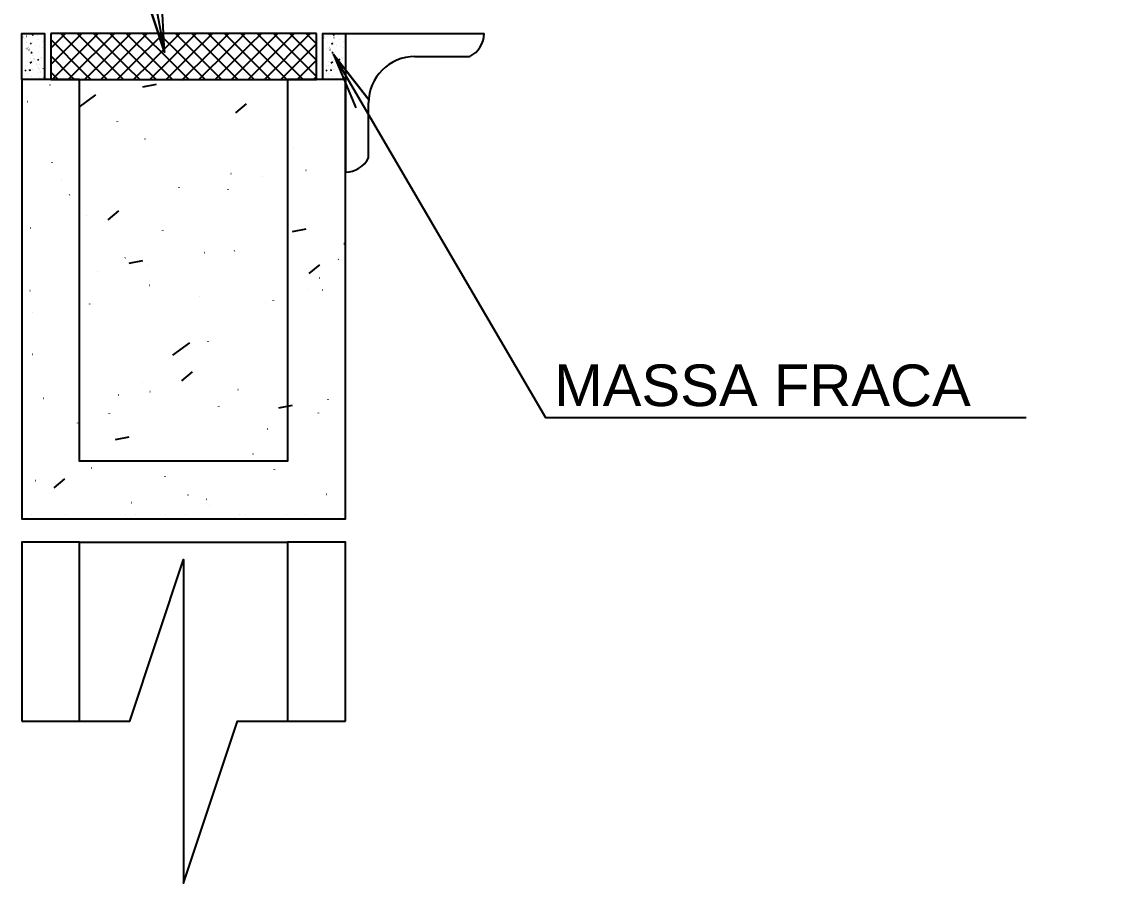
# Model space of a CAD drawing. Extents: x 0 to 119, y 0 to 84.
# Drawn here: x 36.355 to 41.076, y 51.938 to 55.663 of the extents above; entities that cross this region are included whole.
import ezdxf

# ---------------------------------------------------------------- set-up
doc = ezdxf.new("R2010")
doc.units = 0
doc.header["$MEASUREMENT"] = 0
for name, color, linetype in [('10', 252, 'CONTINUOUS'), ('11', 4, 'CONTINUOUS'), ('29', 9, 'CONTINUOUS'), ('3', 7, 'CONTINUOUS')]:
    doc.layers.add(name, color=color, linetype=linetype)
doc.styles.add('TQS_ARIAL', font='arial.ttf')

msp = doc.modelspace()

# ---------------------------------------------------------------- linework, layer by layer
at = {"layer": '10', "color": 252, "linetype": 'Continuous'}
for p, q in [((36.354507, 55.598204), (36.354507, 55.598204)), ((36.354507, 55.597253), (36.354507, 55.597253)), ((36.354507, 55.597253), (36.354507, 55.597253)), ((36.354507, 55.597253), (36.354507, 55.597253)), ((36.354507, 55.595162), (36.357112, 55.597067)), ((36.354507, 55.59417), (36.354507, 55.59417)), ((36.354507, 55.59417), (36.354507, 55.59417)), ((36.361036, 55.599937), (36.361036, 55.599937)), ((36.361243, 55.599513), (36.361243, 55.599513)), ((36.36158, 55.598821), (36.36158, 55.598821)), ((36.36158, 55.598821), (36.36158, 55.598821)), ((36.36158, 55.598821), (36.36158, 55.598821)), ((36.363655, 55.594569), (36.363655, 55.594569)), ((36.363655, 55.594569), (36.363655, 55.594569)), ((36.366249, 55.589251), (36.366249, 55.589251)), ((36.366249, 55.589251), (36.366249, 55.589251)), ((36.366249, 55.589251), (36.366249, 55.589251)), ((36.366271, 55.589207), (36.366271, 55.589207)), ((36.366272, 55.589427), (36.366285, 55.589526)), ((36.37542, 55.60113), (36.375481, 55.60121)), ((36.376054, 55.60203), (36.376151, 55.602052)), ((36.394494, 55.607125), (36.394507, 55.607224)), ((36.398855, 55.606824), (36.404744, 55.607969)), ((36.400461, 55.607441), (36.400559, 55.607463)), ((36.402615, 55.59627), (36.402715, 55.596274)), ((36.422731, 55.604192), (36.422792, 55.604272)), ((36.426988, 55.585892), (36.427086, 55.585913)), ((36.442289, 55.576837), (36.442302, 55.576936)), ((36.446786, 55.576948), (36.446847, 55.577027)), ((36.451395, 55.591303), (36.451493, 55.591324)), ((37.656943, 55.598204), (37.656943, 55.598204)), ((37.656943, 55.597253), (37.656943, 55.597253)), ((37.656943, 55.597253), (37.656943, 55.597253)), ((37.656943, 55.597253), (37.656943, 55.597253)), ((37.656943, 55.595162), (37.659548, 55.597067)), ((37.656943, 55.59417), (37.656943, 55.59417)), ((37.656943, 55.59417), (37.656943, 55.59417)), ((37.663471, 55.599937), (37.663471, 55.599937)), ((37.663678, 55.599513), (37.663678, 55.599513)), ((37.664016, 55.598821), (37.664016, 55.598821)), ((37.664016, 55.598821), (37.664016, 55.598821)), ((37.664016, 55.598821), (37.664016, 55.598821)), ((37.66609, 55.594569), (37.66609, 55.594569)), ((37.66609, 55.594569), (37.66609, 55.594569)), ((37.668684, 55.589251), (37.668684, 55.589251)), ((37.668684, 55.589251), (37.668684, 55.589251)), ((37.668684, 55.589251), (37.668684, 55.589251)), ((37.668706, 55.589207), (37.668706, 55.589207)), ((37.668708, 55.589427), (37.668721, 55.589526)), ((37.677856, 55.60113), (37.677916, 55.60121)), ((37.678489, 55.60203), (37.678587, 55.602052)), ((37.696929, 55.607125), (37.696942, 55.607224)), ((37.70129, 55.606824), (37.70718, 55.607969)), ((37.702897, 55.607441), (37.702994, 55.607463)), ((37.70505, 55.59627), (37.70515, 55.596274)), ((37.725166, 55.604192), (37.725227, 55.604272)), ((37.729424, 55.585892), (37.729521, 55.585913)), ((37.744725, 55.576837), (37.744738, 55.576936)), ((37.749222, 55.576948), (37.749283, 55.577027)), ((37.753831, 55.591303), (37.753929, 55.591324)), ((36.354507, 55.573876), (36.354507, 55.573876)), ((36.354507, 55.569823), (36.354507, 55.569823)), ((36.354507, 55.569823), (36.354507, 55.569823)), ((36.354507, 55.569823), (36.354507, 55.569823)), ((36.354507, 55.547345), (36.354507, 55.547345)), ((36.354507, 55.547345), (36.354507, 55.547345)), ((36.354507, 55.542393), (36.354507, 55.542393)), ((36.354507, 55.542393), (36.354507, 55.542393)), ((36.354507, 55.535837), (36.354507, 55.535837)), ((36.368456, 55.547954), (36.368556, 55.547958)), ((36.373656, 55.574068), (36.373656, 55.574068)), ((36.373656, 55.574068), (36.373656, 55.574068)), ((36.373656, 55.574068), (36.373656, 55.574068)), ((36.376876, 55.547352), (36.376973, 55.547374)), ((36.381327, 55.558342), (36.381327, 55.558342)), ((36.383745, 55.553385), (36.383745, 55.553385)), ((36.383745, 55.553385), (36.383745, 55.553385)), ((36.384105, 55.553854), (36.384166, 55.553933)), ((36.385731, 55.549315), (36.385731, 55.549315)), ((36.385731, 55.549315), (36.385731, 55.549315)), ((36.385731, 55.549315), (36.385731, 55.549315)), ((36.385846, 55.541442), (36.385859, 55.541541)), ((36.38602, 55.548721), (36.38602, 55.548721)), ((36.38602, 55.548721), (36.38602, 55.548721)), ((36.38602, 55.548721), (36.38602, 55.548721)), ((36.386638, 55.547455), (36.386638, 55.547455)), ((36.386638, 55.547455), (36.386638, 55.547455)), ((36.386638, 55.547455), (36.386638, 55.547455)), ((36.39233, 55.567574), (36.396926, 55.57143)), ((36.392918, 55.530567), (36.394707, 55.530914)), ((36.394707, 55.530914), (36.398808, 55.531712)), ((36.399476, 55.573886), (36.399537, 55.573966)), ((36.414068, 55.559139), (36.414081, 55.559239)), ((36.42781, 55.531214), (36.427908, 55.531235)), ((36.431415, 55.556916), (36.431476, 55.556995)), ((36.441886, 55.55116), (36.441986, 55.551164)), ((37.656943, 55.573876), (37.656943, 55.573876)), ((37.656943, 55.569823), (37.656943, 55.569823)), ((37.656943, 55.569823), (37.656943, 55.569823)), ((37.656943, 55.569823), (37.656943, 55.569823)), ((37.656943, 55.547345), (37.656943, 55.547345)), ((37.656943, 55.547345), (37.656943, 55.547345)), ((37.656943, 55.542393), (37.656943, 55.542393)), ((37.656943, 55.542393), (37.656943, 55.542393)), ((37.656943, 55.535837), (37.656943, 55.535837)), ((37.670891, 55.547954), (37.670991, 55.547958)), ((37.676091, 55.574068), (37.676091, 55.574068)), ((37.676091, 55.574068), (37.676091, 55.574068)), ((37.676091, 55.574068), (37.676091, 55.574068)), ((37.679311, 55.547352), (37.679409, 55.547374)), ((37.683763, 55.558342), (37.683763, 55.558342)), ((37.686181, 55.553385), (37.686181, 55.553385)), ((37.686181, 55.553385), (37.686181, 55.553385)), ((37.68654, 55.553854), (37.686601, 55.553933)), ((37.688166, 55.549315), (37.688166, 55.549315)), ((37.688166, 55.549315), (37.688166, 55.549315)), ((37.688166, 55.549315), (37.688166, 55.549315)), ((37.688282, 55.541442), (37.688295, 55.541541)), ((37.688456, 55.548721), (37.688456, 55.548721)), ((37.688456, 55.548721), (37.688456, 55.548721)), ((37.688456, 55.548721), (37.688456, 55.548721)), ((37.689073, 55.547455), (37.689073, 55.547455)), ((37.689073, 55.547455), (37.689073, 55.547455)), ((37.689073, 55.547455), (37.689073, 55.547455)), ((37.694765, 55.567574), (37.699361, 55.57143)), ((37.695353, 55.530567), (37.697142, 55.530914)), ((37.697142, 55.530914), (37.701243, 55.531712)), ((37.701911, 55.573886), (37.701972, 55.573966)), ((37.716503, 55.559139), (37.716516, 55.559239)), ((37.730246, 55.531214), (37.730343, 55.531235)), ((37.733851, 55.556916), (37.733912, 55.556995)), ((37.744321, 55.55116), (37.744421, 55.551164)), ((36.354507, 55.5231), (36.354507, 55.5231)), ((36.354507, 55.515282), (36.354507, 55.515282)), ((36.354507, 55.515282), (36.354507, 55.515282)), ((36.354507, 55.514963), (36.354507, 55.514963)), ((36.354507, 55.514963), (36.354507, 55.514963)), ((36.354507, 55.50052), (36.354507, 55.50052)), ((36.354507, 55.50052), (36.354507, 55.50052)), ((36.354507, 55.50052), (36.354507, 55.50052)), ((36.354507, 55.500065), (36.354507, 55.500065)), ((36.354507, 55.500065), (36.354507, 55.500065)), ((36.354507, 55.487533), (36.354507, 55.487533)), ((36.354507, 55.487533), (36.354507, 55.487533)), ((36.354507, 55.487533), (36.354507, 55.487533)), ((36.357625, 55.523744), (36.357638, 55.523843)), ((36.378186, 55.492782), (36.378284, 55.492804)), ((36.390465, 55.484451), (36.397729, 55.489765)), ((36.392637, 55.506379), (36.392698, 55.506459)), ((36.397806, 55.524562), (36.397806, 55.524562)), ((36.397806, 55.524562), (36.397806, 55.524562)), ((36.40122, 55.517564), (36.40122, 55.517564)), ((36.40122, 55.517564), (36.40122, 55.517564)), ((36.402593, 55.498193), (36.402691, 55.498215)), ((36.405322, 55.492713), (36.405335, 55.492812)), ((36.407027, 55.505659), (36.407027, 55.505659)), ((36.407027, 55.505659), (36.407027, 55.505659)), ((36.407727, 55.502844), (36.407827, 55.502848)), ((36.408386, 55.502873), (36.408386, 55.502873)), ((36.409881, 55.499809), (36.409881, 55.499809)), ((36.409881, 55.499809), (36.409881, 55.499809)), ((36.410296, 55.498958), (36.410296, 55.498958)), ((36.414639, 55.490054), (36.414639, 55.490054)), ((36.418694, 55.481743), (36.418694, 55.481743)), ((36.424108, 55.497999), (36.428704, 55.501856)), ((36.433544, 55.51041), (36.433557, 55.51051)), ((36.439948, 55.509441), (36.440009, 55.509521)), ((36.440196, 55.504262), (36.440296, 55.504266)), ((37.656943, 55.5231), (37.656943, 55.5231)), ((37.656943, 55.515282), (37.656943, 55.515282)), ((37.656943, 55.515282), (37.656943, 55.515282)), ((37.656943, 55.514963), (37.656943, 55.514963)), ((37.656943, 55.514963), (37.656943, 55.514963)), ((37.656943, 55.50052), (37.656943, 55.50052)), ((37.656943, 55.50052), (37.656943, 55.50052)), ((37.656943, 55.50052), (37.656943, 55.50052)), ((37.656943, 55.500065), (37.656943, 55.500065)), ((37.656943, 55.500065), (37.656943, 55.500065)), ((37.656943, 55.487533), (37.656943, 55.487533)), ((37.656943, 55.487533), (37.656943, 55.487533)), ((37.656943, 55.487533), (37.656943, 55.487533)), ((37.66006, 55.523744), (37.660073, 55.523843)), ((37.680621, 55.492782), (37.680719, 55.492804)), ((37.6929, 55.484451), (37.700164, 55.489765)), ((37.695073, 55.506379), (37.695134, 55.506459)), ((37.700241, 55.524562), (37.700241, 55.524562)), ((37.700241, 55.524562), (37.700241, 55.524562)), ((37.703655, 55.517564), (37.703655, 55.517564)), ((37.703655, 55.517564), (37.703655, 55.517564)), ((37.705029, 55.498193), (37.705126, 55.498215)), ((37.707758, 55.492713), (37.707771, 55.492812)), ((37.709462, 55.505659), (37.709462, 55.505659)), ((37.709462, 55.505659), (37.709462, 55.505659)), ((37.710162, 55.502844), (37.710262, 55.502848)), ((37.710822, 55.502873), (37.710822, 55.502873)), ((37.712317, 55.499809), (37.712317, 55.499809)), ((37.712317, 55.499809), (37.712317, 55.499809)), ((37.712732, 55.498958), (37.712732, 55.498958)), ((37.717075, 55.490054), (37.717075, 55.490054)), ((37.721129, 55.481743), (37.721129, 55.481743)), ((37.726543, 55.497999), (37.731139, 55.501856)), ((37.735979, 55.51041), (37.735992, 55.51051)), ((37.742383, 55.509441), (37.742444, 55.509521)), ((37.742631, 55.504262), (37.742731, 55.504266)), ((36.354507, 55.460102), (36.354507, 55.460102)), ((36.354507, 55.460102), (36.354507, 55.460102)), ((36.354507, 55.460102), (36.354507, 55.460102)), ((36.354507, 55.45815), (36.354507, 55.45815)), ((36.354507, 55.456688), (36.354507, 55.456688)), ((36.354507, 55.456688), (36.354507, 55.456688)), ((36.354507, 55.456688), (36.354507, 55.456688)), ((36.354507, 55.453696), (36.354507, 55.453696)), ((36.354507, 55.453696), (36.354507, 55.453696)), ((36.354507, 55.453696), (36.354507, 55.453696)), ((36.354507, 55.447997), (36.354507, 55.447997)), ((36.354507, 55.439598), (36.354507, 55.439598)), ((36.368952, 55.451719), (36.373549, 55.455575)), ((36.369382, 55.476073), (36.369443, 55.476153)), ((36.373568, 55.454528), (36.373668, 55.454532)), ((36.377101, 55.475015), (36.377114, 55.475114)), ((36.379008, 55.438104), (36.379106, 55.438125)), ((36.386981, 55.454309), (36.392871, 55.455454)), ((36.401322, 55.459103), (36.401383, 55.459182)), ((36.406037, 55.455946), (36.406137, 55.45595)), ((36.416693, 55.479135), (36.416754, 55.479214)), ((36.421956, 55.475055), (36.421956, 55.475055)), ((36.421956, 55.475055), (36.421956, 55.475055)), ((36.421956, 55.475055), (36.421956, 55.475055)), ((36.425034, 55.445768), (36.425047, 55.445867)), ((36.427416, 55.463864), (36.427416, 55.463864)), ((36.428171, 55.462316), (36.428171, 55.462316)), ((36.42912, 55.476644), (36.429218, 55.476665)), ((36.430752, 55.457025), (36.430752, 55.457025)), ((36.430752, 55.457025), (36.430752, 55.457025)), ((36.434031, 55.450302), (36.434031, 55.450302)), ((36.434031, 55.450302), (36.434031, 55.450302)), ((36.434031, 55.450302), (36.434031, 55.450302)), ((36.436168, 55.445922), (36.436168, 55.445922)), ((36.436168, 55.445922), (36.436168, 55.445922)), ((36.448632, 55.462165), (36.448693, 55.462244)), ((37.656943, 55.460102), (37.656943, 55.460102)), ((37.656943, 55.460102), (37.656943, 55.460102)), ((37.656943, 55.460102), (37.656943, 55.460102)), ((37.656943, 55.45815), (37.656943, 55.45815)), ((37.656943, 55.456688), (37.656943, 55.456688)), ((37.656943, 55.456688), (37.656943, 55.456688)), ((37.656943, 55.456688), (37.656943, 55.456688)), ((37.656943, 55.453696), (37.656943, 55.453696)), ((37.656943, 55.453696), (37.656943, 55.453696)), ((37.656943, 55.453696), (37.656943, 55.453696)), ((37.656943, 55.447997), (37.656943, 55.447997)), ((37.656943, 55.439598), (37.656943, 55.439598)), ((37.671388, 55.451719), (37.675984, 55.455575)), ((37.671818, 55.476073), (37.671879, 55.476153)), ((37.676003, 55.454528), (37.676103, 55.454532)), ((37.679536, 55.475015), (37.679549, 55.475114)), ((37.681443, 55.438104), (37.681541, 55.438125)), ((37.689417, 55.454309), (37.695307, 55.455454)), ((37.703757, 55.459103), (37.703818, 55.459182)), ((37.708472, 55.455946), (37.708572, 55.45595)), ((37.719128, 55.479135), (37.719189, 55.479214)), ((37.724392, 55.475055), (37.724392, 55.475055)), ((37.724392, 55.475055), (37.724392, 55.475055)), ((37.724392, 55.475055), (37.724392, 55.475055)), ((37.727469, 55.445768), (37.727482, 55.445867)), ((37.729851, 55.463864), (37.729851, 55.463864)), ((37.730606, 55.462316), (37.730606, 55.462316)), ((37.731556, 55.476644), (37.731653, 55.476665)), ((37.733187, 55.457025), (37.733187, 55.457025)), ((37.733187, 55.457025), (37.733187, 55.457025)), ((37.736467, 55.450302), (37.736467, 55.450302)), ((37.736467, 55.450302), (37.736467, 55.450302)), ((37.736467, 55.450302), (37.736467, 55.450302)), ((37.738604, 55.445922), (37.738604, 55.445922)), ((37.738604, 55.445922), (37.738604, 55.445922)), ((37.751068, 55.462165), (37.751129, 55.462244)), ((36.354507, 55.432672), (36.354507, 55.432672)), ((36.354507, 55.432672), (36.354507, 55.432672)), ((36.366192, 55.413321), (36.366192, 55.413321)), ((36.366192, 55.413321), (36.366192, 55.413321)), ((36.368979, 55.413321), (36.368979, 55.413321)), ((36.390948, 55.413321), (36.390948, 55.413321)), ((36.390948, 55.413321), (36.390948, 55.413321)), ((36.39487, 55.413321), (36.39487, 55.413321)), ((36.39487, 55.413321), (36.39487, 55.413321)), ((36.39487, 55.413321), (36.39487, 55.413321)), ((36.396812, 55.42807), (36.396825, 55.42817)), ((36.411153, 55.413321), (36.411153, 55.413321)), ((36.411153, 55.413321), (36.411153, 55.413321)), ((36.420762, 55.413321), (36.420762, 55.413321)), ((36.420762, 55.413321), (36.420762, 55.413321)), ((36.420762, 55.413321), (36.420762, 55.413321)), ((36.429942, 55.421965), (36.43004, 55.421987)), ((36.437885, 55.413321), (36.437885, 55.413321)), ((36.446107, 55.425549), (36.446107, 55.425549)), ((36.446107, 55.425549), (36.446107, 55.425549)), ((36.446107, 55.425549), (36.446107, 55.425549)), ((36.446653, 55.413321), (36.446653, 55.413321)), ((36.446653, 55.413321), (36.446653, 55.413321)), ((36.446653, 55.413321), (36.446653, 55.413321)), ((36.447805, 55.422068), (36.447805, 55.422068)), ((36.447805, 55.422068), (36.447805, 55.422068)), ((36.447805, 55.422068), (36.447805, 55.422068)), ((36.447951, 55.421767), (36.447951, 55.421767)), ((36.604507, 55.413321), (37.504507, 55.413321)), ((37.656943, 55.432672), (37.656943, 55.432672)), ((37.656943, 55.432672), (37.656943, 55.432672)), ((37.668627, 55.413321), (37.668627, 55.413321)), ((37.668627, 55.413321), (37.668627, 55.413321)), ((37.671414, 55.413321), (37.671414, 55.413321)), ((37.693383, 55.413321), (37.693383, 55.413321)), ((37.693383, 55.413321), (37.693383, 55.413321)), ((37.697306, 55.413321), (37.697306, 55.413321)), ((37.697306, 55.413321), (37.697306, 55.413321)), ((37.697306, 55.413321), (37.697306, 55.413321)), ((37.699248, 55.42807), (37.699261, 55.42817)), ((37.713588, 55.413321), (37.713588, 55.413321)), ((37.713588, 55.413321), (37.713588, 55.413321)), ((37.723197, 55.413321), (37.723197, 55.413321)), ((37.723197, 55.413321), (37.723197, 55.413321)), ((37.723197, 55.413321), (37.723197, 55.413321)), ((37.732378, 55.421965), (37.732475, 55.421987)), ((37.740321, 55.413321), (37.740321, 55.413321)), ((37.748542, 55.425549), (37.748542, 55.425549)), ((37.748542, 55.425549), (37.748542, 55.425549)), ((37.748542, 55.425549), (37.748542, 55.425549)), ((37.749089, 55.413321), (37.749089, 55.413321)), ((37.749089, 55.413321), (37.749089, 55.413321)), ((37.749089, 55.413321), (37.749089, 55.413321)), ((37.75024, 55.422068), (37.75024, 55.422068)), ((37.75024, 55.422068), (37.75024, 55.422068)), ((37.75024, 55.422068), (37.75024, 55.422068)), ((37.750387, 55.421767), (37.750387, 55.421767)), ((36.604507, 53.513321), (37.504507, 53.513321)), ((36.604507, 53.513321), (37.504507, 53.513321)), ((36.604507, 53.413321), (37.504507, 53.413321))]:
    msp.add_line(p, q, dxfattribs=at)
for points in [[(36.452072, 55.413321), (36.354507, 55.413321), (36.354507, 55.613321), (36.452072, 55.613321), (36.452072, 55.413321)], [(37.754507, 55.413321), (37.656943, 55.413321), (37.656943, 55.613321), (37.754507, 55.613321), (37.754507, 55.413321)], [(36.604507, 55.413321), (36.354507, 55.413321), (36.354507, 53.513321), (37.754507, 53.513321), (37.754507, 55.413321), (37.504507, 55.413321), (37.504507, 53.763321), (36.604507, 53.763321), (36.604507, 55.413321)], [(36.604507, 52.637983), (36.604507, 53.413321), (36.354507, 53.413321), (36.354507, 52.637983)], [(37.754507, 52.637983), (37.754507, 53.413321), (37.504507, 53.413321), (37.504507, 52.637983)], [(36.354507, 52.637983), (36.821175, 52.637983), (37.054507, 53.337983), (37.054507, 51.937983), (37.287841, 52.637983), (37.754507, 52.637983)]]:
    msp.add_lwpolyline(points, dxfattribs=at)
at = {"layer": '11', "color": 4, "linetype": 'Continuous'}
for p, q in [((36.479507, 55.478984), (36.613844, 55.613321)), ((36.479507, 55.549695), (36.543133, 55.613321)), ((37.629507, 55.613321), (36.479507, 55.613321)), ((36.479507, 55.613321), (36.479507, 55.413321)), ((36.627306, 55.439025), (36.479507, 55.586823)), ((36.485617, 55.414383), (36.684555, 55.613321)), ((36.687541, 55.4495), (36.523721, 55.613321)), ((36.571214, 55.42927), (36.755265, 55.613321)), ((36.747776, 55.459976), (36.594431, 55.613321)), ((36.656811, 55.444156), (36.825976, 55.613321)), ((36.808011, 55.470452), (36.665142, 55.613321)), ((36.868246, 55.480927), (36.735853, 55.613321)), ((36.742409, 55.459042), (36.896687, 55.613321)), ((36.928481, 55.491403), (36.806563, 55.613321)), ((36.828006, 55.473929), (36.967397, 55.613321)), ((36.988716, 55.501879), (36.877274, 55.613321)), ((36.913603, 55.488815), (37.038108, 55.613321)), ((37.048951, 55.512354), (36.947985, 55.613321)), ((36.9992, 55.503702), (37.108819, 55.613321)), ((37.109186, 55.52283), (37.018695, 55.613321)), ((37.084797, 55.518588), (37.179529, 55.613321)), ((37.169421, 55.533306), (37.089406, 55.613321)), ((37.229656, 55.543781), (37.160117, 55.613321)), ((37.170394, 55.533475), (37.25024, 55.613321)), ((37.289891, 55.554257), (37.230827, 55.613321)), ((37.255991, 55.548361), (37.320951, 55.613321)), ((37.262372, 55.413321), (37.427186, 55.578134)), ((37.350126, 55.564732), (37.301538, 55.613321)), ((37.333083, 55.413321), (37.512783, 55.593021)), ((37.341588, 55.563248), (37.391661, 55.613321)), ((37.410361, 55.575208), (37.372249, 55.613321)), ((37.403793, 55.413321), (37.59838, 55.607907)), ((37.572249, 55.413321), (37.410361, 55.575208)), ((37.427186, 55.578134), (37.462372, 55.613321)), ((37.470596, 55.585684), (37.442959, 55.613321)), ((37.629507, 55.426773), (37.470596, 55.585684)), ((37.512783, 55.593021), (37.533083, 55.613321)), ((37.530831, 55.596159), (37.51367, 55.613321)), ((37.629507, 55.497483), (37.530831, 55.596159)), ((37.591066, 55.606635), (37.584381, 55.613321)), ((37.629507, 55.568194), (37.591066, 55.606635)), ((37.59838, 55.607907), (37.603793, 55.613321)), ((37.629507, 55.413321), (37.629507, 55.613321)), ((37.05024, 55.413321), (37.170394, 55.533475)), ((37.120951, 55.413321), (37.255991, 55.548361)), ((37.289406, 55.413321), (37.169421, 55.533306)), ((37.191661, 55.413321), (37.341588, 55.563248)), ((37.360117, 55.413321), (37.229656, 55.543781)), ((37.430827, 55.413321), (37.289891, 55.554257)), ((37.501538, 55.413321), (37.350126, 55.564732)), ((37.474504, 55.413321), (37.629507, 55.568324)), ((36.567071, 55.428549), (36.479507, 55.516112)), ((36.838108, 55.413321), (36.913603, 55.488815)), ((36.935853, 55.413321), (36.868246, 55.480927)), ((36.908819, 55.413321), (36.9992, 55.503702)), ((37.006563, 55.413321), (36.928481, 55.491403)), ((36.979529, 55.413321), (37.084797, 55.518588)), ((37.077274, 55.413321), (36.988716, 55.501879)), ((37.147985, 55.413321), (37.048951, 55.512354)), ((37.218695, 55.413321), (37.109186, 55.52283)), ((37.545215, 55.413321), (37.629507, 55.497613)), ((36.506836, 55.418073), (36.479507, 55.445402)), ((36.625976, 55.413321), (36.656811, 55.444156)), ((36.65301, 55.413321), (36.627306, 55.439025)), ((36.723721, 55.413321), (36.687541, 55.4495)), ((36.696687, 55.413321), (36.742409, 55.459042)), ((36.794431, 55.413321), (36.747776, 55.459976)), ((36.767397, 55.413321), (36.828006, 55.473929)), ((36.865142, 55.413321), (36.808011, 55.470452)), ((36.479507, 55.413321), (37.629507, 55.413321)), ((36.484555, 55.413321), (36.485617, 55.414383)), ((36.511589, 55.413321), (36.506836, 55.418073)), ((36.555265, 55.413321), (36.571214, 55.42927)), ((36.582299, 55.413321), (36.567071, 55.428549)), ((37.615925, 55.413321), (37.629507, 55.426902))]:
    msp.add_line(p, q, dxfattribs=at)
at = {"layer": '29', "color": 9, "linetype": 'Continuous'}
for p, q in [((36.476111, 55.390138), (36.47672, 55.390931)), ((36.878454, 55.382295), (36.937352, 55.393744)), ((37.05017, 55.407672), (37.050301, 55.408664)), ((36.602224, 55.294206), (36.674865, 55.34734)), ((36.354507, 55.312883), (36.354507, 55.312883)), ((36.354507, 55.312883), (36.354507, 55.312883)), ((36.378073, 55.318107), (36.379049, 55.318323)), ((37.280055, 55.269883), (37.326018, 55.308451)), ((36.354507, 55.28045), (36.354507, 55.28045)), ((36.354507, 55.231661), (36.354507, 55.231661)), ((36.354507, 55.231661), (36.354507, 55.231661)), ((36.767956, 55.230695), (36.768086, 55.231686)), ((36.887416, 55.156724), (36.888392, 55.15694)), ((36.354507, 55.11301), (36.354507, 55.11301)), ((37.529496, 55.115206), (37.529627, 55.116197)), ((36.354507, 55.03858), (36.354507, 55.03858)), ((36.354507, 55.03858), (36.354507, 55.03858)), ((36.485741, 55.053717), (36.485871, 55.054708)), ((37.583399, 55.021907), (37.584398, 55.021951)), ((36.354507, 54.968253), (36.354507, 54.968253)), ((36.354507, 54.968253), (36.354507, 54.968253)), ((36.524408, 54.975671), (36.525407, 54.975714)), ((37.258708, 55.007731), (37.259707, 55.007775)), ((37.396759, 54.99534), (37.397736, 54.995557)), ((37.507646, 54.976629), (37.508255, 54.977422)), ((36.561435, 54.915391), (36.562044, 54.916184)), ((37.034541, 54.94601), (37.035149, 54.946803)), ((37.247282, 54.938228), (37.247412, 54.939219)), ((36.635249, 54.826517), (36.636225, 54.826734)), ((36.728503, 54.807076), (36.774466, 54.845644)), ((36.391175, 54.772407), (36.392151, 54.772624)), ((36.354507, 54.764278), (36.354507, 54.764278)), ((36.354507, 54.764278), (36.354507, 54.764278)), ((36.354507, 54.764278), (36.354507, 54.764278)), ((36.965067, 54.76125), (36.965198, 54.762242)), ((37.52586, 54.757103), (37.584758, 54.768551)), ((37.748204, 54.704187), (37.748813, 54.704981)), ((36.354507, 54.645717), (36.354507, 54.645717)), ((36.801994, 54.642949), (36.802602, 54.643742)), ((36.819089, 54.61972), (36.877986, 54.631169)), ((37.144592, 54.665134), (37.145568, 54.66535)), ((37.275099, 54.673568), (37.275708, 54.674361)), ((37.725237, 54.635351), (37.725368, 54.636343)), ((36.682852, 54.584273), (36.682983, 54.585264)), ((36.900518, 54.611024), (36.901494, 54.61124)), ((37.597837, 54.574139), (37.643799, 54.612706)), ((37.641108, 54.556181), (37.642107, 54.556225)), ((36.354507, 54.529415), (36.354507, 54.529415)), ((36.354507, 54.500007), (36.354507, 54.500007)), ((36.354507, 54.493256), (36.354507, 54.493256)), ((36.354507, 54.489976), (36.354507, 54.489976)), ((36.354507, 54.489976), (36.354507, 54.489976)), ((36.354507, 54.489976), (36.354507, 54.489976)), ((36.389301, 54.501526), (36.3903, 54.50157)), ((36.906808, 54.524121), (36.907807, 54.524165)), ((37.594492, 54.503865), (37.595101, 54.504659)), ((37.653935, 54.50375), (37.654911, 54.503967)), ((36.648281, 54.442627), (36.64889, 54.443421)), ((37.121387, 54.473246), (37.121996, 54.47404)), ((37.409861, 54.449641), (37.410837, 54.449857)), ((37.443023, 54.458373), (37.443153, 54.459365)), ((36.400638, 54.407295), (36.400768, 54.408286)), ((37.008387, 54.221181), (37.081028, 54.274315)), ((37.160808, 54.281396), (37.160939, 54.282387)), ((36.354507, 54.215674), (36.354507, 54.215674)), ((36.354507, 54.215674), (36.354507, 54.215674)), ((36.399395, 54.225626), (36.400371, 54.225842)), ((37.046285, 54.111332), (37.092247, 54.149899)), ((36.878593, 54.104418), (36.878724, 54.10541)), ((36.908738, 54.064242), (36.909714, 54.064459)), ((37.289208, 54.072571), (37.290207, 54.072615)), ((36.354507, 54.059774), (36.354507, 54.059774)), ((36.354507, 54.059774), (36.354507, 54.059774)), ((36.354507, 54.056899), (36.354507, 54.056899)), ((36.354507, 54.056899), (36.354507, 54.056899)), ((36.354507, 54.056899), (36.354507, 54.056899)), ((36.354507, 54.031761), (36.354507, 54.031761)), ((36.354507, 54.031761), (36.354507, 54.031761)), ((36.354507, 54.031761), (36.354507, 54.031761)), ((36.447011, 54.0358), (36.44801, 54.035844)), ((36.771701, 54.049976), (36.7727, 54.05002)), ((37.679816, 54.029118), (37.680425, 54.029912)), ((37.206711, 53.998499), (37.20732, 53.999293)), ((37.466494, 53.994528), (37.525392, 54.005976)), ((37.637785, 53.971083), (37.637915, 53.972075)), ((36.354507, 53.941372), (36.354507, 53.941372)), ((36.354507, 53.941372), (36.354507, 53.941372)), ((36.596379, 53.92744), (36.596509, 53.928432)), ((36.733606, 53.96788), (36.734214, 53.968674)), ((37.418081, 53.902859), (37.419057, 53.903075)), ((36.759723, 53.857145), (36.81862, 53.868594)), ((37.35557, 53.794105), (37.355701, 53.795097)), ((36.354507, 53.778379), (36.354507, 53.778379)), ((36.354507, 53.74289), (36.354507, 53.74289)), ((36.65657, 53.734036), (36.657546, 53.734252)), ((36.494733, 53.648525), (36.540695, 53.687092)), ((36.974164, 53.695438), (36.974773, 53.696232)), ((37.44727, 53.726057), (37.447878, 53.726851)), ((36.354507, 53.66707), (36.354507, 53.66707)), ((36.354507, 53.66707), (36.354507, 53.66707)), ((36.354507, 53.66707), (36.354507, 53.66707)), ((36.412496, 53.679926), (36.413472, 53.680142)), ((36.501059, 53.664819), (36.501668, 53.665613)), ((37.073356, 53.617128), (37.073486, 53.618119)), ((37.154102, 53.598427), (37.155101, 53.59847)), ((37.671609, 53.621022), (37.672608, 53.621065)), ((36.354507, 53.563516), (36.354507, 53.563516)), ((36.354507, 53.563516), (36.354507, 53.563516)), ((36.354507, 53.563516), (36.354507, 53.563516)), ((36.829411, 53.58425), (36.83041, 53.584294)), ((37.165913, 53.572653), (37.16689, 53.572869)), ((36.354507, 53.530862), (36.354507, 53.530862)), ((36.39827, 53.530862), (36.39827, 53.530862)), ((36.39827, 53.530862), (36.39827, 53.530862)), ((36.39827, 53.530862), (36.39827, 53.530862)), ((36.544168, 53.530862), (36.544168, 53.530862)), ((36.544168, 53.530862), (36.544168, 53.530862)), ((36.803083, 53.530862), (36.803083, 53.530862)), ((36.803083, 53.530862), (36.803083, 53.530862)), ((36.84788, 53.530862), (36.84788, 53.530862)), ((36.84788, 53.530862), (36.84788, 53.530862)), ((36.84788, 53.530862), (36.84788, 53.530862)), ((36.977409, 53.530862), (36.977409, 53.530862)), ((37.061998, 53.530862), (37.061998, 53.530862)), ((37.297491, 53.530862), (37.297491, 53.530862)), ((37.297491, 53.530862), (37.297491, 53.530862)), ((37.297491, 53.530862), (37.297491, 53.530862)), ((37.320914, 53.530862), (37.320914, 53.530862)), ((37.501444, 53.530862), (37.501444, 53.530862)), ((37.579829, 53.530862), (37.579829, 53.530862)), ((37.747101, 53.530862), (37.747101, 53.530862)), ((37.747101, 53.530862), (37.747101, 53.530862))]:
    msp.add_line(p, q, dxfattribs=at)
at = {"layer": '3', "color": 7, "linetype": 'Continuous'}
for p, q in [((37.754507, 55.613321), (37.754507, 55.013321)), ((37.754507, 55.613321), (38.354507, 55.613321)), ((38.054507, 55.513321), (38.292727, 55.513321)), ((37.854507, 55.075101), (37.854507, 55.313321))]:
    msp.add_line(p, q, dxfattribs=at)
for points in [[(41.076232, 57.606127), (36.581955, 57.606127), (36.971849, 55.532316), (36.893982, 55.76988), (36.971849, 55.532316), (36.958121, 55.781939)], [(40.699623, 53.949934), (38.621381, 53.949934), (37.703429, 55.521467), (37.856621, 55.323901), (37.703429, 55.521467), (37.800267, 55.290984)]]:
    msp.add_lwpolyline(points, dxfattribs=at)
for centre, radius, start, end in [((38.24259, 55.613379), 0.111917, 243.385832, 243.385832), ((38.24259, 55.613379), 0.111917, 296.614168, 359.970024), ((38.054507, 55.313321), 0.2, 90, 180), ((37.754449, 55.125237), 0.111917, 270.029976, 333.385832)]:
    msp.add_arc(centre, radius, start, end, dxfattribs=at)

# ---------------------------------------------------------------- texts
at = {"layer": '3', "color": 7, "linetype": 'Continuous', "style": 'TQS_ARIAL'}
msp.add_text('MASSA FRACA', height=0.18, dxfattribs=at).set_placement((38.658099, 54.001339))

doc.saveas('drawing.dxf')
